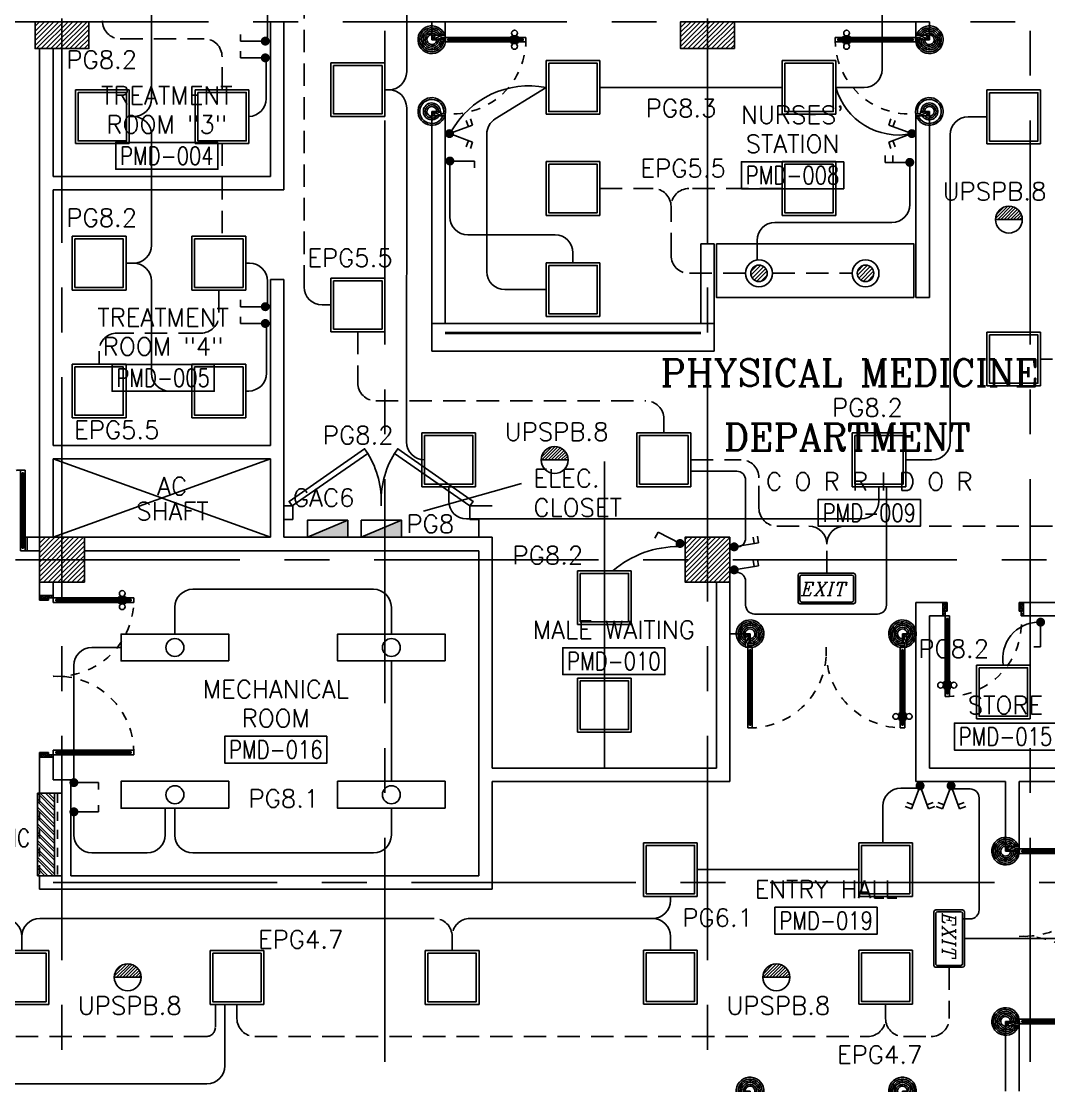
# Model space of a CAD drawing. Extents: x -0.4 to 93, y -13.2 to 77.1.
# Drawn here: x 65.82 to 77.28, y 21.48 to 33.36 of the extents above; entities that cross this region are included whole.
import ezdxf
from ezdxf.enums import TextEntityAlignment as Align

# ---------------------------------------------------------------- set-up
doc = ezdxf.new("R2010")
doc.units = 0
doc.header["$MEASUREMENT"] = 0
doc.linetypes.add('CENTERX2', pattern=[4, 2.5, -0.5, 0.5, -0.5])
doc.linetypes.add('HIDDEN', pattern=[0.375, 0.25, -0.125])
doc.layers.get('0').update_dxf_attribs({"linetype": 'CONTINUOUS'})
for name, color, linetype in [('AXES', 11, 'CENTERX2'), ('COL', 11, 'CONTINUOUS'), ('COUNTER', 11, 'CONTINUOUS'), ('DIM', 11, 'CONTINUOUS'), ('DOOR', 11, 'CONTINUOUS'), ('E-CLINE', 2, 'CONTINUOUS'), ('E-HLINE', 2, 'HIDDEN'), ('E-LI', 4, 'CONTINUOUS'), ('E-LITE', 4, 'CONTINUOUS'), ('E-PANELBX', 3, 'CONTINUOUS'), ('E-SWITCH', 4, 'CONTINUOUS'), ('E-TEXT', 4, 'CONTINUOUS'), ('E-TRXT', 4, 'CONTINUOUS'), ('EL-LITE', 4, 'CONTINUOUS'), ('FHC', 11, 'CONTINUOUS'), ('HAT', 11, 'CONTINUOUS'), ('RM-BOX', 11, 'CONTINUOUS'), ('RM-NAME', 11, 'CONTINUOUS'), ('RM-NO', 11, 'CONTINUOUS'), ('SHAFT', 11, 'CONTINUOUS'), ('WALL', 11, 'CONTINUOUS')]:
    doc.layers.add(name, color=color, linetype=linetype)
doc.styles.add('ITALICC', font='italicc')
doc.styles.add('ROMANC', font='romanc', dxfattribs={"height": 0.1})
doc.styles.add('ROMANS', font='ROMANS.shx', dxfattribs={"width": 0.6})
pattern_1 = [(45, (-387.155687, -5.161), (-0.0265165043, 0.0265165043), [])]

# ---------------------------------------------------------------- blocks, each defined once
blk = doc.blocks.new('A$C272A55A0')
at = {"layer": 'DOOR', "color": 0, "linetype": 'ByBlock'}
for p, q in [((0, 900), (0, 1050)), ((50, 1050), (0, 1050)), ((25, 950), (50, 950)), ((25, 900), (25, 950)), ((50, 950), (50, 1050)), ((1750, 950), (1750, 1050)), ((1750, 1050), (1800, 1050)), ((1775, 950), (1750, 950)), ((1775, 900), (1775, 950)), ((1800, 1050), (1800, 900)), ((0, 900), (25, 900)), ((75, 900), (25, 900)), ((25, 850), (25, 900)), ((42, 850), (25, 850)), ((58, 870), (42, 870)), ((42, 870), (42, 850)), ((58, 850), (58, 870)), ((75, 850), (58, 850)), ((75, 900), (75, 850)), ((1725, 900), (1775, 900)), ((1725, 900), (1725, 850)), ((1725, 850), (1742, 850)), ((1742, 870), (1758, 870)), ((1742, 850), (1742, 870)), ((1758, 870), (1758, 850)), ((1758, 850), (1775, 850)), ((1800, 900), (1775, 900)), ((1775, 850), (1775, 900)), ((1718, 160), (1709, 160)), ((1709, 95), (1709, 160)), ((1725, 173), (1718, 173)), ((1718, 173), (1718, 83)), ((1718, 95), (1718, 160)), ((1775, 173), (1782, 173)), ((1782, 173), (1782, 83)), ((1782, 160), (1791, 160)), ((1782, 95), (1782, 160)), ((1791, 95), (1791, 160)), ((25, 50), (42, 50)), ((25, 50), (25, 0)), ((25, 0), (75, 0)), ((75, 0), (25, 0)), ((42, 50), (42, 30)), ((42, 30), (58, 30)), ((58, 50), (75, 50)), ((58, 50), (58, 30)), ((75, 50), (75, 0)), ((1718, 95), (1709, 95)), ((1725, 83), (1718, 83)), ((1742, 50), (1725, 50)), ((1725, 50), (1725, 0)), ((1775, 0), (1725, 0)), ((1725, 0), (1775, 0)), ((1742, 50), (1742, 30)), ((1758, 30), (1742, 30)), ((1775, 50), (1758, 50)), ((1758, 50), (1758, 30)), ((1775, 83), (1782, 83)), ((1775, 50), (1775, 0)), ((1782, 95), (1791, 95))]:
    blk.add_line(p, q, dxfattribs=at)
at = {"layer": 'DOOR', "color": 9, "linetype": 'ByBlock'}
for p, q in [((50, 1050), (0, 1010)), ((50, 1050), (0, 937)), ((50, 1050), (37, 950)), ((1750, 1050), (1800, 1010)), ((1750, 1050), (1800, 937)), ((1750, 1050), (1763, 950))]:
    blk.add_line(p, q, dxfattribs=at)
at = {"layer": 'DOOR', "linetype": 'ByBlock'}
for p, q in [((25, 850), (25, 50)), ((42, 850), (42, 50)), ((58, 850), (58, 50)), ((75, 50), (75, 850)), ((1725, 50), (1725, 850)), ((1742, 850), (1742, 50)), ((1758, 850), (1758, 50)), ((1775, 850), (1775, 50))]:
    blk.add_line(p, q, dxfattribs=at)
at = {"layer": 'DOOR', "color": 0, "linetype": 'ByBlock'}
for centre in [(1676, 128), (1824, 128)]:
    blk.add_circle(centre, 32.4, dxfattribs=at)
at = {"layer": 'DOOR', "color": 9, "linetype": 'ByBlock'}
for centre, radius, start, end in [((50, 1050), 54.4, 203.2074, 270), ((50, 1050), 74.4, 227.7764, 270), ((50, 1050), 94.4, 238.0182, 270), ((50, 1050), 34.4, 180, 270), ((50, 1050), 14.4, 180, 270), ((1750, 1050), 14.4, 270, 0), ((1750, 1050), 34.4, 270, 0), ((1750, 1050), 54.4, 270, 336.7926), ((1750, 1050), 74.4, 270, 312.2236), ((1750, 1050), 94.4, 270, 301.9818), ((50, 1050), 114, 244.0838, 257.3774), ((50, 1050), 134, 248.1598, 259.28), ((50, 1050), 154, 251.1053, 256.2858), ((1750, 1050), 114, 282.6226, 295.9162), ((1750, 1050), 134, 280.72, 291.8402), ((1750, 1050), 154, 283.7142, 288.8947)]:
    blk.add_arc(centre, radius, start, end, dxfattribs=at)
at = {"layer": 'DOOR', "linetype": 'HIDDEN', "ltscale": 0.5}
for centre, start, end in [((50, 851), 268.3174, 3.2965), ((1750, 851), 176.7035, 271.6826)]:
    blk.add_arc(centre, 851, start, end, dxfattribs=at)
at = {"layer": 'WALL', "linetype": 'ByBlock'}
blk.add_line((1800, 900), (1800, 1050), dxfattribs=at)
blk = doc.blocks.new('RM1')
at = {"layer": 'RM-BOX'}
blk.add_lwpolyline([(570, -200), (-570, -200), (-570, -500), (570, -500)], close=True, dxfattribs=at)
at = {"layer": 'RM-NAME', "style": 'ROMANS'}
for tag, p in [('ROOMNAME1', (0, 324)), ('ROOMNAME2', (0, 0))]:
    blk.add_attdef(tag, text='', height=200, dxfattribs=at).set_placement(p, align=Align.MIDDLE)
at = {"layer": 'RM-NO', "style": 'ROMANS', "width": 0.8}
blk.add_attdef('ROOMNO', text='', height=200, dxfattribs=at).set_placement((0, -350), align=Align.MIDDLE)
blk = doc.blocks.new('COL50')
at = {"layer": 'COL'}
blk.add_lwpolyline([(-250, 250), (-250, -250), (250, -250), (250, 250)], close=True, dxfattribs=at)
blk = doc.blocks.new('*X80')
at = {"color": 0}
for p, q in [((238729, 32271), (239219, 32761)), ((238729, 32324), (239165, 32761)), ((238729, 32377), (239112, 32761)), ((238729, 32430), (239059, 32761)), ((238729, 32483), (239006, 32761)), ((238729, 32536), (238953, 32761)), ((238729, 32589), (238900, 32761)), ((238729, 32642), (238847, 32761)), ((238729, 32695), (238794, 32761)), ((238729, 32748), (238741, 32761)), ((238772, 32261), (239229, 32718)), ((238825, 32261), (239229, 32665)), ((238878, 32261), (239229, 32612)), ((238931, 32261), (239229, 32559)), ((238984, 32261), (239229, 32506)), ((239037, 32261), (239229, 32453)), ((239090, 32261), (239229, 32400)), ((239143, 32261), (239229, 32347)), ((239196, 32261), (239229, 32294))]:
    blk.add_line(p, q, dxfattribs=at)
blk = doc.blocks.new('DOOR90')
at = {"layer": 'DOOR', "color": 7, "linetype": 'ByBlock'}
for p, q in [((-150, 0), (0, 0)), ((-150, 0), (-150, -25)), ((0, -50), (-114, 0)), ((0, -50), (-40, 0)), ((0, -50), (0, 0)), ((-1000, -25), (-1050, -25)), ((-1050, -75), (-1050, -25)), ((-1050, -25), (-1050, -75)), ((-1000, -75), (-1050, -75)), ((-1000, -42), (-1020, -42)), ((-1020, -42), (-1020, -58)), ((-1000, -58), (-1020, -58)), ((-1000, -25), (-1000, -42)), ((-1000, -58), (-1000, -75)), ((-878, -18), (-968, -18)), ((-968, -25), (-968, -18)), ((-968, -75), (-968, -82)), ((-878, -82), (-968, -82)), ((-955, -9), (-890, -9)), ((-955, -18), (-955, -9)), ((-955, -18), (-890, -18)), ((-955, -82), (-890, -82)), ((-955, -82), (-955, -91)), ((-955, -91), (-890, -91)), ((-890, -18), (-890, -9)), ((-890, -82), (-890, -91)), ((-878, -25), (-878, -18)), ((-878, -75), (-878, -82)), ((-200, -25), (-150, -25)), ((-200, -42), (-200, -25)), ((-180, -42), (-200, -42)), ((-200, -58), (-180, -58)), ((-200, -75), (-200, -58)), ((-150, -75), (-200, -75)), ((-180, -58), (-180, -42)), ((-150, -25), (-100, -25)), ((-150, -75), (-150, -25)), ((-100, -25), (-100, -50)), ((0, -50), (-100, -37)), ((-100, -50), (0, -50)), ((-150, -875), (-100, -875)), ((-150, -900), (-150, -875)), ((-150, -900), (0, -900)), ((0, -900), (-150, -900)), ((0, -850), (-114, -900)), ((-100, -875), (-100, -850)), ((0, -850), (-100, -863)), ((-100, -850), (0, -850)), ((0, -850), (-40, -900)), ((0, -850), (0, -900))]:
    blk.add_line(p, q, dxfattribs=at)
at = {"layer": 'DOOR', "linetype": 'ByBlock'}
for p, q in [((-200, -25), (-1000, -25)), ((-200, -42), (-1000, -42)), ((-200, -58), (-1000, -58)), ((-1000, -75), (-200, -75))]:
    blk.add_line(p, q, dxfattribs=at)
at = {"layer": 'DOOR', "color": 7, "linetype": 'ByBlock'}
for centre in [(-923, 24), (-923, -124)]:
    blk.add_circle(centre, 32.4, dxfattribs=at)
for centre, radius, start, end in [((0, -50), 154, 161.1053, 166.2858), ((0, -50), 94.4, 148.0182, 180), ((0, -50), 134, 158.1598, 169.28), ((0, -50), 114, 154.0838, 167.3774), ((0, -50), 74.4, 137.7764, 180), ((0, -50), 54.4, 113.2074, 180), ((0, -50), 34.4, 90, 180), ((0, -50), 14.4, 90, 180), ((0, -850), 154, 193.7142, 198.8947), ((0, -850), 134, 190.72, 201.8402), ((0, -850), 94.4, 180, 211.9818), ((0, -850), 74.4, 180, 222.2236), ((0, -850), 54.4, 180, 246.7926), ((0, -850), 34.4, 180, 270), ((0, -850), 14.4, 180, 270)]:
    blk.add_arc(centre, radius, start, end, dxfattribs=at)
at = {"layer": 'DOOR', "linetype": 'HIDDEN', "ltscale": 0.5}
blk.add_arc((-222, -50), 828, 178.2701, 275.003, dxfattribs=at)
blk = doc.blocks.new('*X78')
at = {"color": 0}
for p, q in [((245929, 32312), (246378, 32761)), ((245929, 32365), (246325, 32761)), ((245929, 32418), (246272, 32761)), ((245929, 32471), (246219, 32761)), ((245929, 32524), (246166, 32761)), ((245929, 32577), (246113, 32761)), ((245929, 32630), (246060, 32761)), ((245929, 32683), (246007, 32761)), ((245929, 32736), (245954, 32761)), ((245929, 32259), (246429, 32759)), ((245984, 32261), (246429, 32706)), ((246037, 32261), (246429, 32652)), ((246090, 32261), (246429, 32599)), ((246143, 32261), (246429, 32546)), ((246196, 32261), (246429, 32493)), ((246249, 32261), (246429, 32440)), ((246302, 32261), (246429, 32387)), ((246355, 32261), (246429, 32334)), ((246408, 32261), (246429, 32281))]:
    blk.add_line(p, q, dxfattribs=at)
blk = doc.blocks.new('A$C010A25D0')
at = {"layer": 'DOOR', "color": 0, "linetype": 'ByBlock'}
for p, q in [((0, 2031), (0, 1981)), ((0, 1981), (0, 2031)), ((50, 2031), (0, 2031)), ((50, 2031), (50, 2014)), ((83, 2031), (83, 2038)), ((173, 2038), (83, 2038)), ((95, 2038), (95, 2047)), ((95, 2047), (160, 2047)), ((95, 2038), (160, 2038)), ((160, 2038), (160, 2047)), ((173, 2031), (173, 2038)), ((950, 2014), (950, 2031)), ((950, 2031), (1000, 2031)), ((1000, 2056), (1000, 2031)), ((1000, 2056), (1150, 2056)), ((1000, 1981), (1000, 2031)), ((1000, 2031), (1050, 2031)), ((1050, 2031), (1050, 2006)), ((1150, 2006), (1150, 2056)), ((50, 1981), (0, 1981)), ((30, 2014), (30, 1998)), ((50, 2014), (30, 2014)), ((50, 1998), (30, 1998)), ((50, 1998), (50, 1981)), ((83, 1981), (83, 1974)), ((173, 1974), (83, 1974)), ((95, 1974), (95, 1965)), ((95, 1974), (160, 1974)), ((95, 1965), (160, 1965)), ((160, 1974), (160, 1965)), ((173, 1981), (173, 1974)), ((970, 2014), (950, 2014)), ((950, 1981), (950, 1998)), ((950, 1998), (970, 1998)), ((1000, 1981), (950, 1981)), ((970, 1998), (970, 2014)), ((1050, 2006), (1150, 2006)), ((50, 131), (0, 131)), ((0, 131), (0, 81)), ((0, 81), (0, 131)), ((50, 114), (50, 131)), ((173, 138), (83, 138)), ((83, 131), (83, 138)), ((95, 147), (160, 147)), ((95, 138), (95, 147)), ((95, 138), (160, 138)), ((160, 138), (160, 147)), ((173, 131), (173, 138)), ((1000, 131), (950, 131)), ((950, 131), (950, 114)), ((1000, 131), (1000, 81)), ((50, 81), (0, 81)), ((50, 114), (30, 114)), ((30, 98), (30, 114)), ((50, 98), (30, 98)), ((50, 81), (50, 98)), ((83, 81), (83, 74)), ((173, 74), (83, 74)), ((95, 74), (160, 74)), ((95, 74), (95, 65)), ((95, 65), (160, 65)), ((160, 74), (160, 65)), ((173, 81), (173, 74)), ((950, 114), (970, 114)), ((970, 98), (950, 98)), ((950, 98), (950, 81)), ((950, 81), (1000, 81)), ((970, 114), (970, 98)), ((1000, 56), (1000, 81)), ((1000, 81), (1050, 81)), ((1000, 56), (1150, 56)), ((1050, 81), (1050, 106)), ((1050, 106), (1150, 106)), ((1150, 106), (1150, 56))]:
    blk.add_line(p, q, dxfattribs=at)
at = {"layer": 'DOOR', "linetype": 'ByBlock'}
for p, q in [((950, 2031), (50, 2031)), ((950, 2014), (50, 2014)), ((950, 1998), (50, 1998)), ((50, 1981), (950, 1981)), ((50, 131), (950, 131)), ((950, 114), (50, 114)), ((950, 98), (50, 98)), ((950, 81), (50, 81)), ((1150, 56), (1000, 56))]:
    blk.add_line(p, q, dxfattribs=at)
at = {"layer": 'DOOR', "color": 9, "linetype": 'ByBlock'}
for p, q in [((1150, 2006), (1037, 2056)), ((1150, 2006), (1050, 2019)), ((1150, 2006), (1110, 2056)), ((1150, 106), (1037, 56)), ((1150, 106), (1050, 93)), ((1150, 106), (1110, 56))]:
    blk.add_line(p, q, dxfattribs=at)
at = {"layer": 'DOOR', "color": 0, "linetype": 'ByBlock'}
for centre in [(128, 2079), (128, 1932), (128, 179), (128, 32)]:
    blk.add_circle(centre, 32.4, dxfattribs=at)
at = {"layer": 'DOOR', "linetype": 'HIDDEN', "ltscale": 0.5}
for centre, start, end in [((951, 2006), 178.494, 272.9568), ((951, 106), 87.0432, 181.506)]:
    blk.add_arc(centre, 951, start, end, dxfattribs=at)
at = {"layer": 'DOOR', "color": 9, "linetype": 'ByBlock'}
for centre, radius, start, end in [((1150, 2006), 154, 161.1053, 166.2858), ((1150, 2006), 134, 158.1598, 169.28), ((1150, 2006), 114, 154.0838, 167.3774), ((1150, 2006), 94.4, 148.0182, 180), ((1150, 2006), 74.4, 137.7764, 180), ((1150, 2006), 54.4, 113.2074, 180), ((1150, 2006), 34.4, 90, 180), ((1150, 2006), 14.4, 90, 180), ((1150, 106), 154, 193.7142, 198.8947), ((1150, 106), 134, 190.72, 201.8402), ((1150, 106), 114, 192.6226, 205.9162), ((1150, 106), 94.4, 180, 211.9818), ((1150, 106), 74.4, 180, 222.2236), ((1150, 106), 54.4, 180, 246.7926), ((1150, 106), 34.4, 180, 270), ((1150, 106), 14.4, 180, 270)]:
    blk.add_arc(centre, radius, start, end, dxfattribs=at)
at = {"layer": 'WALL'}
blk.add_line((1000, 56), (1150, 56), dxfattribs=at)
blk = doc.blocks.new('fe-door')
at = {"layer": 'DOOR', "color": 0, "linetype": 'ByBlock'}
for p, q in [((-818, 1775), (-818, 1782)), ((-728, 1782), (-818, 1782)), ((-805, 1782), (-805, 1791)), ((-805, 1791), (-740, 1791)), ((-805, 1782), (-740, 1782)), ((-740, 1782), (-740, 1791)), ((-728, 1775), (-728, 1782)), ((150, 1800), (0, 1800)), ((0, 1800), (0, 1775)), ((150, 1775), (150, 1800)), ((-900, 1775), (-900, 1725)), ((-900, 1725), (-900, 1775)), ((-850, 1775), (-900, 1775)), ((-850, 1725), (-900, 1725)), ((-870, 1758), (-870, 1742)), ((-850, 1758), (-870, 1758)), ((-850, 1742), (-870, 1742)), ((-850, 1775), (-850, 1758)), ((-850, 1742), (-850, 1725)), ((-818, 1725), (-818, 1718)), ((-728, 1718), (-818, 1718)), ((-805, 1718), (-805, 1709)), ((-805, 1718), (-740, 1718)), ((-805, 1709), (-740, 1709)), ((-740, 1718), (-740, 1709)), ((-728, 1725), (-728, 1718)), ((-50, 1758), (-50, 1775)), ((-50, 1775), (0, 1775)), ((-30, 1758), (-50, 1758)), ((-50, 1725), (-50, 1742)), ((-50, 1742), (-30, 1742)), ((0, 1725), (-50, 1725)), ((-30, 1742), (-30, 1758)), ((0, 1725), (0, 1775)), ((0, 1775), (150, 1775)), ((0, 75), (0, 25)), ((0, 75), (50, 75)), ((0, 0), (0, 25)), ((0, 25), (50, 25)), ((150, 25), (0, 25)), ((0, 0), (150, 0)), ((30, 58), (30, 42)), ((50, 58), (30, 58)), ((30, 42), (50, 42)), ((50, 75), (50, 58)), ((50, 42), (50, 25)), ((150, 25), (150, 0)), ((850, 58), (850, 75)), ((850, 75), (900, 75)), ((850, 58), (870, 58)), ((850, 25), (850, 42)), ((850, 42), (870, 42)), ((850, 25), (900, 25)), ((870, 42), (870, 58)), ((900, 25), (900, 75)), ((900, 75), (900, 25))]:
    blk.add_line(p, q, dxfattribs=at)
at = {"layer": 'DOOR', "linetype": 'ByBlock'}
for p, q in [((-50, 1775), (-850, 1775)), ((-50, 1758), (-850, 1758)), ((-50, 1742), (-850, 1742)), ((-850, 1725), (-50, 1725)), ((850, 75), (50, 75)), ((50, 58), (850, 58)), ((50, 42), (850, 42)), ((50, 25), (850, 25))]:
    blk.add_line(p, q, dxfattribs=at)
at = {"layer": 'DOOR', "color": 0, "linetype": 'ByBlock'}
for centre in [(-773, 1824), (-773, 1676)]:
    blk.add_circle(centre, 32.4, dxfattribs=at)
at = {"layer": 'DOOR', "linetype": 'HIDDEN', "ltscale": 0.5}
for centre, start, end in [((-49, 1750), 178.3174, 273.2965), ((49, 50), 358.3174, 93.2965)]:
    blk.add_arc(centre, 851, start, end, dxfattribs=at)
at = {"layer": 'WALL'}
for p, q in [((0, 1800), (150, 1800)), ((0, 0), (150, 0))]:
    blk.add_line(p, q, dxfattribs=at)
at = {"layer": 'WALL', "linetype": 'ByBlock'}
blk.add_line((0, 1800), (150, 1800), dxfattribs=at)
blk = doc.blocks.new('L42')
at = {"layer": 'E-LITE'}
for p, q in [((0.3, 0.3), (-0.3, 0.3)), ((-0.3, 0.3), (-0.3, -0.3)), ((0.3, -0.3), (0.3, 0.3)), ((-0.3, -0.3), (0.3, -0.3))]:
    blk.add_line(p, q, dxfattribs=at)
at = {"layer": 'E-LITE', "color": 8}
blk.add_lwpolyline([(-0.27, 0.27), (-0.27, -0.27), (0.27, -0.27), (0.27, 0.27)], close=True, dxfattribs=at)
blk = doc.blocks.new('1G1W')
for p, q in [((0, 0), (0.55, 0)), ((0.55, 0), (0.55, -0.15))]:
    blk.add_line(p, q)
at = {"const_width": 0.1}
blk.add_lwpolyline([(-0.05, 0, 1), (0.05, 0, 1)], format="xyb", close=True, dxfattribs=at)
blk = doc.blocks.new('*X62')
at = {"color": 0}
for p, q in [((21548.527, 18540.142), (21548.801, 18540.415)), ((21548.529, 18539.966), (21548.977, 18540.414)), ((21548.584, 18539.845), (21549.098, 18540.359)), ((21548.672, 18539.756), (21549.187, 18540.271)), ((21548.793, 18539.7), (21549.243, 18540.15)), ((21548.966, 18539.696), (21549.246, 18539.977))]:
    blk.add_line(p, q, dxfattribs=at)
blk = doc.blocks.new('SPOT')
at = {"layer": 'E-LITE'}
for radius in [0.6, 0.369]:
    blk.add_circle((0, 0), radius, dxfattribs=at)
at = {"layer": 'E-LITE', "color": 8}
blk.add_blockref('*X62', (-21548.886, -18540.056), dxfattribs=at)
blk = doc.blocks.new('EXIT')
at = {"layer": 'E-LITE', "color": 4}
for p, q in [((-0.32, 0.15), (-0.32, -0.15)), ((0.3, 0.17), (-0.3, 0.17)), ((0.32, -0.15), (0.32, 0.15)), ((-0.3, -0.17), (0.3, -0.17))]:
    blk.add_line(p, q, dxfattribs=at)
at = {"layer": 'E-LITE', "color": 8}
for p, q in [((-0.3, 0.13), (-0.3, -0.13)), ((0.28, 0.15), (-0.28, 0.15)), ((0.3, -0.13), (0.3, 0.13)), ((-0.28, -0.15), (0.28, -0.15))]:
    blk.add_line(p, q, dxfattribs=at)
at = {"layer": 'E-LITE', "color": 4}
for centre, start, end in [((-0.3, 0.15), 90, 180), ((0.3, 0.15), 360, 90), ((-0.3, -0.15), 180, 270), ((0.3, -0.15), 270, 0)]:
    blk.add_arc(centre, 0.02, start, end, dxfattribs=at)
at = {"layer": 'E-LITE', "color": 8}
for centre, start, end in [((-0.28, 0.13), 90, 180), ((0.28, 0.13), 0, 90), ((-0.28, -0.13), 180, 270), ((0.28, -0.13), 270, 0)]:
    blk.add_arc(centre, 0.02, start, end, dxfattribs=at)
at = {"layer": 'E-LITE', "color": 5, "style": 'ITALICC'}
blk.add_text('EXIT', height=0.15, dxfattribs=at).set_placement((-0.284, -0.078))
blk = doc.blocks.new('2G1W')
for p, q in [((0, 0), (0.55, 0)), ((0.45, 0), (0.45, -0.15)), ((0.55, 0), (0.55, -0.15))]:
    blk.add_line(p, q)
at = {"const_width": 0.1}
blk.add_lwpolyline([(-0.05, 0, 1), (0.05, 0, 1)], format="xyb", close=True, dxfattribs=at)
blk = doc.blocks.new('2G2W')
for p, q in [((0.423, 0.154), (0.372, 0.295)), ((0.517, 0.188), (0.466, 0.329)), ((0, 0), (0.517, 0.188)), ((0, 0), (0.517, -0.188)), ((0.423, -0.154), (0.372, -0.295)), ((0.517, -0.188), (0.466, -0.329))]:
    blk.add_line(p, q)
at = {"const_width": 0.1}
blk.add_lwpolyline([(-0.05, 0, 1), (0.05, 0, 1)], format="xyb", close=True, dxfattribs=at)
blk = doc.blocks.new('E-PBX')
at = {"layer": 'E-PANELBX'}
h = blk.add_hatch(color=256, dxfattribs=at)
h.paths.add_polyline_path([(34, 190), (-225, 190), (34, 81)])
h.paths.add_polyline_path([(225, 190), (34, 190), (34, 81), (225, 0)])
blk.add_line((225, 0), (-225, 190), dxfattribs=at)
blk.add_lwpolyline([(-225, 190), (225, 190), (225, 0), (-225, 0)], close=True, dxfattribs=at)
blk = doc.blocks.new('EL')
at = {"layer": 'EL-LITE'}
h = blk.add_hatch(dxfattribs=at)
h.set_pattern_fill('ANSI31', color=4, scale=0.2, style=0)
h.set_pattern_definition([(45, (587.071197, 567.777136), (-0.0176776695, 0.0176776695), [])])
h.paths.add_polyline_path([(0.15, 0, 1), (-0.15, 0)])
at = {"layer": 'EL-LITE', "color": 4}
blk.add_line((-0.15, 0), (0.15, 0), dxfattribs=at)
blk.add_circle((0, 0), 0.15, dxfattribs=at)
blk = doc.blocks.new('FLS240')
at = {"layer": 'E-LI'}
blk.add_lwpolyline([(-0.6, 0.15), (-0.6, -0.15), (0.6, -0.15), (0.6, 0.15)], close=True, dxfattribs=at)
blk.add_circle((0, 0), 0.1, dxfattribs=at)

msp = doc.modelspace()

# ---------------------------------------------------------------- hatches: boundary and pattern name
at = {"layer": 'FHC', "linetype": 'ByBlock', "ltscale": 0.3}
h = msp.add_hatch(dxfattribs=at)
h.set_pattern_fill('ANSI32', color=11, scale=175, angle=-90, style=0)
h.set_pattern_definition([(315, (34.94354, 256.94118), (0.046403882, 0.046403882), []), (315, (34.94354, 256.910244), (0.046403882, 0.046403882), [])])
h.paths.add_polyline_path([(65.9945, 23.825), (66.1845, 23.825), (66.1845, 24.745), (65.9945, 24.745)])
h.paths.add_polyline_path([(65.5734, 24.9576), (65.9943, 24.9576), (65.9943, 24.6951), (65.5734, 24.6951)], flags=9)
at = {"layer": 'HAT'}
h = msp.add_hatch(dxfattribs=at)
h.set_pattern_fill('ANSI31', color=256, scale=0.3, style=0)
h.set_pattern_definition(pattern_1)
h.paths.add_polyline_path([(66.2695, 33.05), (66.2695, 33.35), (66.5695, 33.35), (66.5695, 33.05)])
h.paths.add_polyline_path([(65.9695, 33.05), (65.9695, 33.35), (66.2695, 33.35), (66.2695, 33.05)])
h = msp.add_hatch(dxfattribs=at)
h.set_pattern_fill('ANSI31', color=256, scale=0.3, style=0)
h.set_pattern_definition(pattern_1)
h.paths.add_polyline_path([(73.4695, 33.35), (73.4695, 33.05), (73.1695, 33.05), (73.1695, 33.35)])
h.paths.add_polyline_path([(73.7695, 33.35), (73.7695, 33.05), (73.4695, 33.05), (73.4695, 33.35)])

# ---------------------------------------------------------------- linework, layer by layer
at = {"layer": 'AXES'}
for p, q in [((66.2695, -1.1143), (66.2695, 76.4248)), ((73.4695, -1.1143), (73.4695, 76.4248)), ((69.8695, 5.75), (69.8695, 64.57)), ((77.0695, 5.75), (77.0695, 64.57)), ((91.9023, 33.35), (22.4295, 33.35)), ((92.2523, 27.35), (22.4295, 27.35)), ((80.6695, 23.75), (6.2095, 23.75))]:
    msp.add_line(p, q, dxfattribs=at)
at = {"layer": 'COL'}
for points in [[(65.9695, 33.35), (66.5695, 33.35), (66.5695, 33.05), (65.9695, 33.05)], [(73.7695, 33.05), (73.1695, 33.05), (73.1695, 33.35), (73.7695, 33.35)]]:
    msp.add_lwpolyline(points, close=True, dxfattribs=at)
at = {"layer": 'COUNTER'}
msp.add_lwpolyline([(73.5695, 30.875), (73.5695, 30.275), (75.7695, 30.275), (75.7695, 30.875)], close=True, dxfattribs=at)
at = {"layer": 'E-CLINE', "color": 4}
for p, q in [((70.1143, 34.7918), (70.1143, 32.7918)), ((75.4171, 32.8176), (75.4171, 33.9238)), ((67.267, 33.7662), (67.267, 32.492)), ((69.8695, 32.5918), (69.9143, 32.5918)), ((71.6694, 32.6176), (71.1031, 32.268)), ((72.2694, 32.6176), (74.3019, 32.6176)), ((74.9019, 32.6176), (75.2171, 32.6176)), ((67.0197, 32.292), (67.067, 32.292)), ((70.1143, 32.3918), (70.1128, 28.6641)), ((76.5856, 32.289), (76.3765, 32.289)), ((67.267, 30.8575), (67.267, 32.092)), ((71.0081, 30.5627), (71.0081, 32.0978)), ((76.1765, 32.089), (76.1765, 28.6641)), ((66.9837, 30.6575), (67.067, 30.6575)), ((67.267, 30.4575), (67.267, 29.4314)), ((71.6694, 30.3627), (71.2081, 30.3627)), ((69.2695, 30.1918), (69.1702, 30.1918)), ((77.1856, 29.5878), (77.3166, 29.5878)), ((67.7191, 29.2314), (67.467, 29.2314)), ((75.6828, 28.4641), (75.9765, 28.4641)), ((73.2828, 28.3375), (73.7954, 28.3375)), ((70.5828, 28.1641), (70.5828, 28.0053)), ((73.8954, 28.2375), (73.8954, 27.5915)), ((75.3828, 28.1641), (75.3828, 28.0053)), ((75.4659, 28.1641), (75.4659, 26.8445)), ((70.7828, 27.8053), (75.1828, 27.8053)), ((75.2714, 27.7248), (74.9999, 27.7248)), ((73.7196, 27.4915), (73.7954, 27.4915)), ((73.7196, 27.2085), (73.7954, 27.2085)), ((73.8954, 26.8445), (73.8954, 27.1085)), ((67.7289, 27.0205), (69.7433, 27.0205)), ((67.5289, 26.5211), (67.5289, 26.8205)), ((69.9433, 26.5211), (69.9433, 26.8205)), ((75.3659, 26.7445), (73.9954, 26.7445)), ((72.3195, 26.6278), (72.3195, 26.0278)), ((69.9433, 26.2211), (69.9433, 24.8789)), ((67.5289, 24.5789), (67.5289, 24.2795)), ((69.9433, 24.5789), (69.9433, 24.2795)), ((67.7289, 24.0795), (69.7433, 24.0795)), ((75.1562, 23.8944), (73.3562, 23.8944)), ((73.0562, 23.5944), (73.0562, 23.5493)), ((66.0212, 23.3493), (70.4212, 23.3493)), ((70.8212, 23.3493), (72.8562, 23.3493)), ((73.0562, 22.9944), (73.0562, 23.1493)), ((68.0864, 22.3912), (68.0864, 21.7049)), ((67.8864, 21.5049), (64.5857, 21.5049))]:
    msp.add_line(p, q, dxfattribs=at)
for centre, radius, start, end in [((69.9143, 32.7918), 0.2, 270, 0), ((75.2171, 32.8176), 0.2, 270, 0), ((69.9143, 32.3918), 0.2, 0, 90), ((71.4806, 31.6391), 0.9965, 79.0803, 151.10016), ((75.6022, 32.8146), 0.7275, 195.71663, 281.66531), ((67.067, 32.492), 0.2, 270, 0), ((67.067, 32.092), 0.2, 0, 90), ((71.2081, 32.0978), 0.2, 121.68544, 180), ((76.3765, 32.089), 0.2, 90, 180), ((67.067, 30.8575), 0.2, 270, 0), ((67.067, 30.4575), 0.2, 0, 90), ((71.2081, 30.5627), 0.2, 180, 270), ((69.1702, 30.3918), 0.2, 180, 270), ((67.467, 29.4314), 0.2, 180, 270), ((70.3128, 28.6641), 0.2, 180, 270), ((75.9765, 28.6641), 0.2, 270, 0), ((73.7954, 28.2375), 0.1, 0, 90), ((70.7828, 28.0053), 0.2, 180, 270), ((75.1828, 28.0053), 0.2, 270, 0), ((74.5999, 27.5248), 0.2, 0, 90), ((74.9999, 27.5248), 0.2, 90, 180), ((73.7954, 27.5915), 0.1, 270, 0), ((73.147, 26.3655), 1.1314, 89.51396, 130.34216), ((73.7954, 27.1085), 0.1, 0, 90), ((67.7289, 26.8205), 0.2, 90, 180), ((69.7433, 26.8205), 0.2, 0, 90), ((73.9954, 26.8445), 0.1, 180, 270), ((75.3659, 26.8445), 0.1, 270, 0), ((77.1681, 26.2486), 0.4053, 91.12226, 190.45636), ((67.7289, 24.2795), 0.2, 180, 270), ((69.7433, 24.2795), 0.2, 270, 0), ((72.8562, 23.5493), 0.2, 270, 0), ((65.6212, 23.1493), 0.2, 0, 90), ((66.0212, 23.1493), 0.2, 90, 180), ((72.8562, 23.1493), 0.2, 0, 90), ((67.8864, 21.7049), 0.2, 270, 0)]:
    msp.add_arc(centre, radius, start, end, dxfattribs=at)
at = {"layer": 'E-HLINE', "color": 4}
for p, q in [((68.9702, 34.3846), (68.9702, 30.3918)), ((66.9197, 33.1606), (67.8551, 33.1606)), ((68.0551, 32.592), (68.0551, 32.9606)), ((68.0551, 31.992), (68.0551, 30.9575)), ((72.2694, 31.4901), (72.8631, 31.4901)), ((74.3019, 31.4901), (73.2631, 31.4901)), ((73.0631, 30.7445), (73.0631, 31.2901)), ((73.8938, 30.5445), (73.2631, 30.5445)), ((74.1938, 30.5445), (75.0827, 30.5445)), ((68.0191, 30.3575), (68.0191, 30.0773)), ((67.8191, 29.8773), (66.8837, 29.8773)), ((69.5695, 29.8918), (69.5695, 29.3219)), ((66.6837, 29.5314), (66.6837, 29.6773)), ((69.7695, 29.1219), (72.7828, 29.1219)), ((72.9828, 28.7641), (72.9828, 28.9219)), ((73.2828, 28.4641), (73.8438, 28.4641)), ((74.0438, 27.9248), (74.0438, 28.2641)), ((74.2438, 27.7248), (74.5999, 27.7248)), ((74.9999, 27.7248), (75.2231, 27.7248)), ((77.3166, 27.7248), (75.6231, 27.7248)), ((74.7999, 27.1987), (74.7999, 27.5248)), ((65.8212, 22.9912), (65.8212, 23.1493)), ((70.6212, 22.9912), (70.6212, 23.1493)), ((76.1649, 22.8046), (76.1649, 22.233)), ((67.9802, 22.3912), (67.9802, 22.133)), ((68.2212, 22.3912), (68.2212, 22.233)), ((75.4562, 22.3944), (75.4562, 22.233)), ((67.8802, 22.033), (65.644, 22.033)), ((68.4212, 22.033), (75.2562, 22.033)), ((75.6562, 22.033), (75.9649, 22.033))]:
    msp.add_line(p, q, dxfattribs=at)
for centre, radius, start, end in [((66.9197, 33.3606), 0.2, 180, 270), ((67.8551, 32.9606), 0.2, 0, 90), ((72.8631, 31.2901), 0.2, 0, 90), ((73.2631, 31.2901), 0.2, 90, 180), ((73.2631, 30.7445), 0.2, 180, 270), ((67.8191, 30.0773), 0.2, 270, 0), ((66.8837, 29.6773), 0.2, 90, 180), ((69.7695, 29.3219), 0.2, 180, 270), ((72.7828, 28.9219), 0.2, 0, 90), ((73.8438, 28.2641), 0.2, 0, 90), ((74.2438, 27.9248), 0.2, 180, 270), ((70.4212, 23.1493), 0.2, 0, 90), ((70.8212, 23.1493), 0.2, 90, 180), ((68.4212, 22.233), 0.2, 180, 270), ((75.2562, 22.233), 0.2, 270, 0), ((75.6562, 22.233), 0.2, 180, 270), ((75.9649, 22.233), 0.2, 270, 0), ((67.8802, 22.133), 0.1, 270, 0)]:
    msp.add_arc(centre, radius, start, end, dxfattribs=at)
at = {"layer": 'E-SWITCH', "color": 4}
for p, q in [((68.5605, 33.1432), (68.5605, 33.7662)), ((68.5462, 32.9239), (68.5462, 32.492)), ((75.451, 31.7821), (75.451, 31.8571)), ((75.5377, 31.7821), (75.5377, 31.8571)), ((70.5964, 31.7721), (70.5964, 31.1743)), ((75.726, 31.7821), (75.451, 31.7821)), ((75.726, 31.7571), (75.726, 31.3115)), ((74.2224, 31.1115), (75.526, 31.1115)), ((70.7964, 30.9743), (71.7694, 30.9743)), ((74.0224, 30.693), (74.0224, 30.9115)), ((71.9694, 30.6627), (71.9694, 30.7743)), ((68.3191, 30.6575), (68.3623, 30.6575)), ((68.5623, 30.1722), (68.5623, 30.4575)), ((68.552, 29.9652), (68.552, 29.4313)), ((68.352, 29.2314), (68.3191, 29.2314)), ((66.6837, 28.9314), (66.6837, 28.9288)), ((66.9289, 26.3711), (66.6025, 26.3711)), ((66.4025, 24.8643), (66.4025, 26.1711)), ((75.8312, 24.8028), (75.6249, 24.8028)), ((76.1998, 24.7934), (76.4, 24.7934)), ((76.5, 23.4446), (76.5, 24.6934)), ((67.4195, 24.5789), (67.4195, 24.2809)), ((75.4249, 24.1944), (75.4249, 24.6028)), ((66.4025, 24.5384), (66.4025, 24.2809)), ((67.2195, 24.0809), (66.6025, 24.0809)), ((76.3149, 23.3446), (76.4, 23.3446)), ((76.3349, 23.1246), (77.4, 23.1246))]:
    msp.add_line(p, q, dxfattribs=at)
at = {"layer": 'E-SWITCH', "color": 4, "const_width": 0.05}
msp.add_lwpolyline([(75.751, 31.7821, 1), (75.701, 31.7821, 1)], format="xyb", close=True, dxfattribs=at)
at = {"layer": 'E-SWITCH', "color": 4}
for centre, radius, start, end in [((68.3462, 32.492), 0.2, 272.54866, 0), ((75.526, 31.3115), 0.2, 270, 0), ((70.7964, 31.1743), 0.2, 180, 270), ((74.2224, 30.9115), 0.2, 90, 180), ((71.7694, 30.7743), 0.2, 0, 90), ((68.3623, 30.4575), 0.2, 0, 90), ((68.352, 29.4314), 0.2, 270, 0), ((66.6025, 26.1711), 0.2, 90, 180), ((75.6249, 24.6028), 0.2, 90, 180), ((76.4, 24.6934), 0.1, 0, 90), ((66.6025, 24.2809), 0.2, 180, 270), ((67.2195, 24.2809), 0.2, 270, 0), ((76.4, 23.4446), 0.1, 270, 0)]:
    msp.add_arc(centre, radius, start, end, dxfattribs=at)
at = {"layer": 'FHC', "linetype": 'ByBlock', "ltscale": 0.3}
for p, q in [((65.9945, 23.825), (65.9945, 24.745)), ((65.9945, 24.745), (66.1845, 24.745)), ((66.1845, 24.745), (66.1845, 23.825)), ((66.1845, 23.825), (65.9945, 23.825))]:
    msp.add_line(p, q, dxfattribs=at)
at = {"layer": 'FHC', "color": 250, "linetype": 'HIDDEN', "ltscale": 0.25}
msp.add_line((66.0195, 24.7422), (66.0195, 23.8294), dxfattribs=at)
at = {"layer": 'HAT'}
msp.add_line((70.3024, 27.8908), (71.3935, 28.2012), dxfattribs=at)
at = {"layer": 'SHAFT'}
for p, q in [((66.1695, 27.6), (68.5945, 28.475)), ((66.1695, 28.475), (68.5945, 27.6))]:
    msp.add_line(p, q, dxfattribs=at)
at = {"layer": 'WALL'}
for p, q in [((68.5945, 33.35), (68.5945, 31.625)), ((68.5945, 33.35), (68.7445, 33.35)), ((68.7445, 33.35), (68.7445, 31.475)), ((70.3945, 33.35), (70.3945, 33.2)), ((70.5445, 33.35), (70.3945, 33.35)), ((70.5445, 33.35), (70.5445, 33.2)), ((75.7945, 33.35), (75.7945, 33.2)), ((75.9445, 33.35), (75.7945, 33.35)), ((75.9445, 33.35), (75.9445, 33.2)), ((70.5445, 33.2), (70.3945, 33.2)), ((75.7945, 33.2), (75.9445, 33.2)), ((66.0195, 33.05), (66.0195, 27.6)), ((66.1695, 33.05), (66.1695, 31.625)), ((70.3945, 32.3), (70.3945, 29.675)), ((70.5445, 32.3), (70.3945, 32.3)), ((70.5445, 32.3), (70.5445, 29.985)), ((75.7945, 32.3), (75.7945, 30.275)), ((75.7945, 32.3), (75.9445, 32.3)), ((75.9445, 32.3), (75.9445, 30.275)), ((66.1695, 31.625), (68.5945, 31.625)), ((66.1695, 31.475), (68.7445, 31.475)), ((66.1695, 31.475), (66.1695, 28.625)), ((73.3945, 30.875), (73.3945, 29.985)), ((73.5445, 30.875), (73.3945, 30.875)), ((73.5445, 30.875), (73.5445, 29.675)), ((68.5945, 30.475), (68.5945, 28.625)), ((68.5945, 30.475), (68.7445, 30.475)), ((68.7445, 30.475), (68.7445, 27.6)), ((75.7945, 30.275), (75.9445, 30.275)), ((73.5445, 29.985), (70.3945, 29.985)), ((73.3945, 29.885), (70.5445, 29.885)), ((73.3945, 29.875), (70.5445, 29.875)), ((73.5445, 29.675), (70.3945, 29.675)), ((66.1695, 28.625), (68.5945, 28.625)), ((66.1695, 28.475), (68.5945, 28.475)), ((66.1695, 28.475), (66.1695, 27.6)), ((68.5945, 28.475), (68.5945, 27.6)), ((72.3195, 25.025), (72.3195, 28.445)), ((68.8445, 27.95), (68.7445, 27.95)), ((68.8445, 27.95), (68.8445, 27.8)), ((70.9195, 27.95), (70.8195, 27.95)), ((70.8195, 27.95), (70.8195, 27.8)), ((70.9195, 27.95), (71.0695, 27.95)), ((68.8445, 27.8), (68.7445, 27.8)), ((70.9195, 27.8), (70.8195, 27.8)), ((70.9195, 27.8), (70.9195, 27.6)), ((65.882, 27.6), (66.0187, 27.6)), ((65.882, 27.45), (65.882, 27.6)), ((66.5195, 27.6), (68.5945, 27.6)), ((68.7445, 27.6), (71.0695, 27.6)), ((71.0695, 27.6), (71.0695, 25.025)), ((65.882, 27.45), (66.0187, 27.45)), ((66.5195, 27.45), (70.9195, 27.45)), ((70.9195, 27.45), (70.9195, 23.825)), ((66.0195, 27.1), (66.0195, 26.95)), ((66.1695, 27.1), (66.1695, 26.95)), ((73.5695, 25.025), (73.5695, 27.1)), ((73.7195, 24.875), (73.7195, 27.1)), ((66.1695, 26.95), (66.0195, 26.95)), ((75.7945, 26.875), (75.7945, 24.875)), ((76.0945, 26.875), (75.7945, 26.875)), ((76.0945, 26.875), (76.0945, 26.725)), ((77.7445, 26.875), (76.9945, 26.875)), ((76.9945, 26.875), (76.9945, 26.725)), ((75.9445, 26.725), (75.9445, 25.025)), ((76.0945, 26.725), (75.9445, 26.725)), ((77.5945, 26.725), (76.9945, 26.725)), ((73.7195, 26.525), (73.8945, 26.525)), ((73.8945, 26.525), (73.8945, 26.375)), ((75.6945, 26.525), (75.6945, 26.375)), ((75.6945, 26.525), (75.7945, 26.525)), ((66.0195, 25.15), (66.0195, 24.745)), ((66.1695, 25.15), (66.0195, 25.15)), ((66.1695, 25.15), (66.1695, 24.895)), ((71.0695, 25.025), (73.5695, 25.025)), ((75.9445, 25.025), (77.5945, 25.025)), ((66.1695, 24.895), (66.3695, 24.895)), ((66.3695, 24.895), (66.3695, 23.825)), ((71.0695, 24.875), (71.0695, 23.675)), ((71.0695, 24.875), (73.7195, 24.875)), ((75.7945, 24.875), (76.7945, 24.875)), ((76.7945, 24.15), (76.7945, 24.875)), ((76.9445, 24.875), (79.1945, 24.875)), ((76.9445, 24.15), (76.9445, 24.875)), ((66.0195, 24.745), (66.2695, 24.745)), ((66.2695, 24.745), (66.2695, 23.825)), ((76.9445, 24.15), (76.7945, 24.15)), ((66.2695, 23.825), (66.0172, 23.825)), ((66.0195, 23.825), (66.0195, 23.675)), ((66.2195, 23.825), (66.2195, 23.825)), ((70.9195, 23.825), (66.3695, 23.825)), ((71.0695, 23.675), (66.0195, 23.675)), ((76.7945, 21.425), (76.7945, 22.15)), ((76.9445, 22.15), (76.7945, 22.15)), ((76.9445, 21.425), (76.9445, 22.15))]:
    msp.add_line(p, q, dxfattribs=at)
at = {"layer": 'WALL', "color": 250, "linetype": 'HIDDEN', "ltscale": 0.25}
msp.add_line((66.2195, 24.7384), (66.2195, 23.8368), dxfattribs=at)
at = {"layer": 'WALL'}
for points in [[(68.8388, 27.95), (68.803, 28.0014), (69.6444, 28.5877), (69.6802, 28.5363)], [(70.8195, 27.95), (70.8554, 28.0014), (70.0139, 28.5877), (69.9781, 28.5363)]]:
    msp.add_lwpolyline(points, close=True, dxfattribs=at)
for centre, start, end in [((68.803, 28.0014), 357.13243, 31.37409), ((70.8554, 28.0014), 148.62591, 182.86757)]:
    msp.add_arc(centre, 1.0275, start, end, dxfattribs=at)

# ---------------------------------------------------------------- block references
at = {"layer": 'COL', "xscale": -0.001000000047497451, "yscale": 0.0009999999892897904, "zscale": 0.001}
for p in [(66.2695, 27.35), (73.4695, 27.35)]:
    msp.add_blockref('COL50', p, dxfattribs=at)
at = {"layer": 'DIM', "xscale": 0.0009999999892897904, "yscale": 0.0009999999892897904, "zscale": 0.001, "rotation": 90}
msp.add_blockref('fe-door', (65.882, 27.45), dxfattribs=at)
at = {"layer": 'DOOR', "color": 0, "yscale": 0.0009999999892897904, "zscale": 0.001}
for name, p, xscale in [('DOOR90', (70.3945, 33.2), -0.001000000047497451), ('DOOR90', (75.9445, 33.2), 0.001000000047497451), ('A$C272A55A0', (73.8945, 25.4746), 0.001000000047497451), ('A$C010A25D0', (77.9449, 22.0941), -0.001000000047497451), ('A$C272A55A0', (75.6945, 20.3746), -0.001000000047497451)]:
    msp.add_blockref(name, p, dxfattribs=dict(at, xscale=xscale))
at = {"layer": 'DOOR', "color": 0, "xscale": 0.0009999999892897904, "yscale": 0.0009999999892897904, "zscale": 0.001, "rotation": 90}
for name, p in [('A$C272A55A0', (67.0699, 25.15)), ('DOOR90', (76.0945, 26.875))]:
    msp.add_blockref(name, p, dxfattribs=at)
at = {"layer": 'E-LITE', "color": 4}
for name, p in [('L42', (69.5695, 32.5918)), ('L42', (71.9694, 32.6176)), ('L42', (74.6019, 32.6176)), ('L42', (66.7197, 32.292)), ('L42', (68.0551, 32.292)), ('L42', (76.8856, 32.289)), ('L42', (71.9694, 31.4901)), ('L42', (66.6837, 30.6575)), ('L42', (68.0191, 30.6575)), ('L42', (71.9694, 30.3627)), ('L42', (69.5695, 30.1918)), ('L42', (76.8856, 29.5878)), ('L42', (66.6837, 29.2314)), ('L42', (68.0191, 29.2314)), ('L42', (70.5828, 28.4641)), ('L42', (72.9828, 28.4641)), ('L42', (75.3828, 28.4641)), ('L42', (72.3195, 26.9278)), ('EXIT', (74.7999, 27.0287)), ('L42', (76.7695, 25.875)), ('L42', (72.3195, 25.7278)), ('L42', (73.0562, 23.8944)), ('L42', (75.4562, 23.8944)), ('L42', (65.8212, 22.6912)), ('L42', (68.2212, 22.6912)), ('L42', (70.6212, 22.6912)), ('L42', (73.0562, 22.6944)), ('L42', (75.4562, 22.6944))]:
    msp.add_blockref(name, p, dxfattribs=at)
at = {"layer": 'E-LITE', "color": 4, "xscale": -1}
msp.add_blockref('L42', (74.6019, 31.4901), dxfattribs=at)
at = {"layer": 'E-LITE'}
for p in [(76.8315, 31.1438), (71.7644, 28.4626), (67.0028, 22.6929), (74.2378, 22.6929)]:
    msp.add_blockref('EL', p, dxfattribs=at)
at = {"layer": 'E-LITE', "color": 4, "xscale": 0.25, "yscale": 0.25, "zscale": 0.25}
for p in [(74.0438, 30.5445), (75.2327, 30.5445)]:
    msp.add_blockref('SPOT', p, dxfattribs=at)
at = {"layer": 'E-LITE', "color": 4}
for name, p, rotation in [('FLS240', (67.5289, 26.3711), 180), ('FLS240', (69.9433, 26.3711), 180), ('FLS240', (67.5289, 24.7289), 180), ('FLS240', (69.9433, 24.7289), 180), ('EXIT', (76.1649, 23.1246), 270)]:
    msp.add_blockref(name, p, dxfattribs=dict(at, rotation=rotation))
at = {"layer": 'E-PANELBX', "xscale": -0.0009999999892897904, "yscale": 0.0009999999892897904, "zscale": 0.001, "rotation": 180}
for p in [(69.232, 27.79), (69.832, 27.79)]:
    msp.add_blockref('E-PBX', p, dxfattribs=at)
at = {"layer": 'E-SWITCH', "color": 4, "yscale": 0.5, "zscale": 0.5}
for name, p, xscale, rotation in [('1G1W', (68.5373, 33.134), 0.5, 180), ('1G1W', (68.5373, 32.9472), 0.5, 180), ('1G1W', (68.5373, 30.1722), 0.5, 180), ('1G1W', (68.5373, 29.9854), 0.5, 180), ('1G1W', (73.1633, 27.5313), -0.5, 333.0913064103562), ('2G1W', (73.7673, 27.4938), -0.5, 189.0938265989601), ('2G1W', (73.7673, 27.2375), -0.5, 189.0938265989601), ('1G1W', (77.1852, 26.6538), 0.5, 270), ('2G2W', (75.8409, 24.8293), 0.5, 270), ('2G2W', (76.1867, 24.8293), -0.5, 90), ('1G1W', (66.4025, 24.5384), -0.5, 180)]:
    msp.add_blockref(name, p, dxfattribs=dict(at, xscale=xscale, rotation=rotation))
for name, p, xscale in [('2G2W', (70.5914, 32.1022), 0.5), ('2G2W', (75.7493, 32.1022), -0.5), ('1G1W', (70.5964, 31.7971), 0.5), ('1G1W', (66.4025, 24.8643), 0.5)]:
    msp.add_blockref(name, p, dxfattribs=dict(at, xscale=xscale))
at = {"layer": 'HAT', "xscale": 0.001000000047497451, "yscale": 0.0009999999892897904, "zscale": 0.001}
for p, values in [((67.4387, 32.2044), {'ROOMNO': 'PMD-004', 'ROOMNAME2': 'ROOM "3"', 'ROOMNAME1': 'TREATMENT'}), ((74.4188, 31.9881), {'ROOMNO': 'PMD-008', 'ROOMNAME2': 'STATION', 'ROOMNAME1': "NURSES'"}), ((67.3975, 29.7286), {'ROOMNO': 'PMD-005', 'ROOMNAME2': 'ROOM "4"', 'ROOMNAME1': 'TREATMENT'}), ((75.2749, 28.2227), {'ROOMNO': 'PMD-009', 'ROOMNAME2': 'C O R R I D O R'}), ((72.4255, 26.5694), {'ROOMNO': 'PMD-010', 'ROOMNAME2': 'MALE WAITING'}), ((68.6546, 25.5824), {'ROOMNO': 'PMD-016', 'ROOMNAME2': 'ROOM', 'ROOMNAME1': 'MECHANICAL'}), ((76.7934, 25.7276), {'ROOMNO': 'PMD-015', 'ROOMNAME2': 'STORE'})]:
    msp.add_blockref('RM1', p, dxfattribs=at).add_auto_attribs(values)
for name in ['*X80', '*X78']:
    msp.add_blockref(name, (-172.709, -5.161), dxfattribs=at)
at = {"layer": 'WALL', "xscale": 0.001000000047497451, "yscale": 0.0009999999892897904, "zscale": 0.001}
msp.add_blockref('RM1', (74.7925, 23.6745), dxfattribs=at).add_auto_attribs({'ROOMNO': 'PMD-019', 'ROOMNAME2': 'ENTRY HALL'})

# ---------------------------------------------------------------- texts
at = {"layer": 'E-HLINE', "color": 4, "style": 'ROMANS'}
for s, p in [('GAC6', (68.8464, 27.9424)), ('PG8', (70.1127, 27.6497))]:
    msp.add_text(s, height=0.2, dxfattribs=at).set_placement(p)
at = {"layer": 'E-TEXT', "color": 4, "style": 'ROMANS'}
for s, p in [('PG8.2', (66.3191, 32.8275)), ('PG8.3', (72.7814, 32.2863)), ('EPG5.5', (72.7235, 31.6158)), ('PG8.2', (66.3191, 31.0645)), ('EPG5.5', (69.0066, 30.6175)), ('PG8.2', (74.8596, 28.9469)), ('EPG5.5', (66.4061, 28.6981)), ('PG8.2', (69.1799, 28.6385)), ('PG8.2', (71.2957, 27.3)), ('PG8.2', (75.8225, 26.2577)), ('PG8.1', (68.3504, 24.5875)), ('PG6.1', (73.1884, 23.2585)), ('EPG4.7', (68.4566, 23.016)), ('EPG4.7', (74.9149, 21.7305))]:
    msp.add_text(s, height=0.2, dxfattribs=at).set_placement(p)
at = {"layer": 'E-TRXT', "color": 4, "style": 'ROMANS'}
for p in [(76.093, 31.3591), (71.2087, 28.678), (66.447, 22.2776), (73.682, 22.2776)]:
    msp.add_text('UPSPB.8', height=0.2, dxfattribs=at).set_placement(p)
at = {"layer": 'FHC', "style": 'ROMANS', "width": 0.8}
msp.add_text('FHC', height=0.2, dxfattribs=at).set_placement((65.494, 24.1474))
at = {"layer": 'HAT', "style": 'ROMANS'}
for s, p in [('ELEC. ', (71.5289, 28.1587)), ('CLOSET', (71.5289, 27.8313))]:
    msp.add_text(s, height=0.2, dxfattribs=at).set_placement(p)
at = {"layer": 'RM-NAME'}
for s, height, style, p in [('PHYSICAL MEDICINE', 0.3, 'ROMANC', (75.0549, 29.4352)), ('DEPARTMENT', 0.3, 'ROMANC', (75.0283, 28.7197)), ('AC', 0.2, 'ROMANS', (67.499, 28.1704)), ('SHAFT', 0.2, 'ROMANS', (67.5015, 27.8914))]:
    msp.add_text(s, height=height, dxfattribs=dict(at, style=style)).set_placement(p, align=Align.MIDDLE)

doc.saveas('drawing.dxf')
